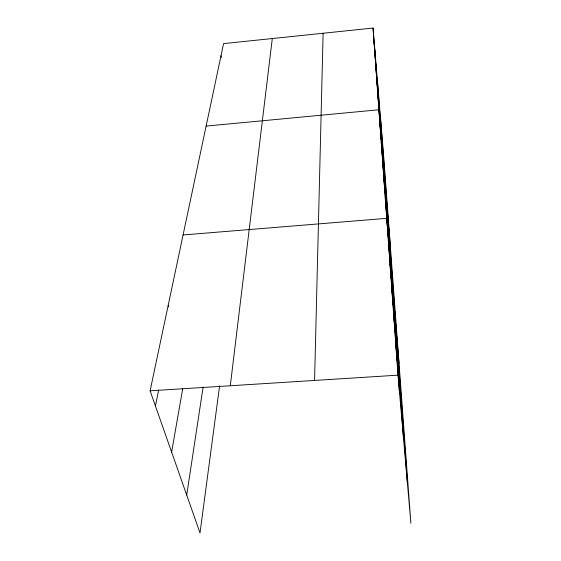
<?xml version="1.0" encoding="UTF-8"?>
<svg xmlns="http://www.w3.org/2000/svg" width="561" height="561" viewBox="0 0 561 561"><rect width="100%" height="100%" fill="white"/><g stroke="black" fill="none" stroke-linecap="round" stroke-linejoin="round"><path stroke-width="0.84" d="M314.567 380.435L323.122 33.246M230.298 385.758L272.309 38.541M219.596 385.919L200.011 532.95L150.103 390.821L223.573 43.618L373.03 28.05L383.703 156.596L410.897 523.315L398.001 375.169L373.03 28.05M186.708 495.068L203.124 387.006M171.624 452.103L182.711 388.696M155.425 405.975L158.679 389.86M206.125 126.085L378.906 109.76L390.421 247.226M183.082 234.961L386.718 218.334L399.039 363.43M150.103 390.821L398.001 375.169M168.202 305.303L168.707 306.965M220.999 55.791L221.343 57.495M389.993 263.866L391.312 279.315M391.795 288.908L393.128 304.49M393.717 315.682L395.07 331.376M395.786 344.363L397.146 360.155M380.035 125.475L381.235 139.738M381.228 142.038L382.441 156.484M382.483 159.52L383.717 174.148M383.815 178.005L385.063 192.809M385.225 197.577L386.494 212.556M388.303 240.389L389.607 255.69M373.892 40.076L374.986 53.246M374.804 52.685L375.912 66.03M375.751 65.903L376.88 79.438M376.754 79.788L377.897 93.505M377.798 94.388L378.963 108.287M380.73 120.818L407.468 483.961M377.476 81.604L403.569 439.207M374.11 41.044L399.376 391.024"/></g></svg>
